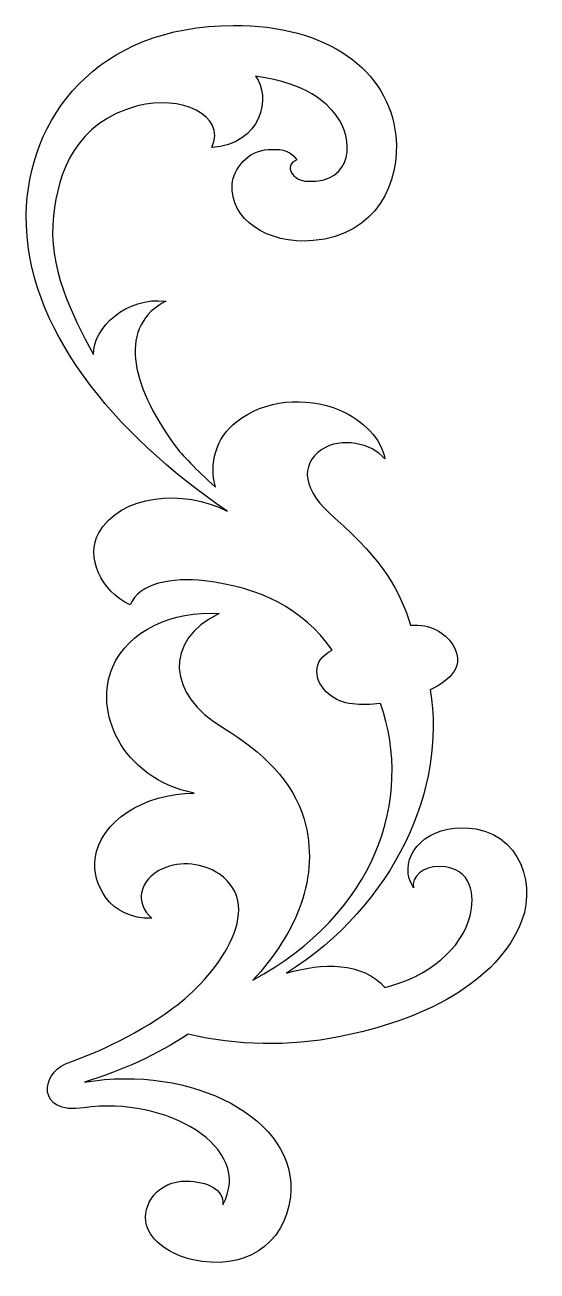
# Model space of a CAD drawing. Header units: centimetres. Extents: x -4.4 to 4.5, y -10.9 to 10.8.
import ezdxf

# ---------------------------------------------------------------- set-up
doc = ezdxf.new("R2010")
doc.units = ezdxf.units.CM
doc.header["$MEASUREMENT"] = 0
doc.layers.add('Camada 1', color=7, linetype='Continuous')

msp = doc.modelspace()

# ---------------------------------------------------------------- linework, layer by layer
at = {"layer": 'Camada 1'}
msp.add_open_spline([(-0.41397, -5.85876), (0.35237, -5.03495), (0.7689, -4.05565), (0.4804, -3.05288), (0.4804, -3.05288), (0.29112, -2.40399), (-0.23641, -1.87522), (-0.93623, -1.45601), (-0.93623, -1.45601), (-1.88817, -0.89067), (-1.97554, 0.05463), (-0.99891, 0.52723), (-0.99891, 0.52723), (-1.81888, 0.58213), (-2.57363, 0.22965), (-2.85044, -0.40101), (-2.85044, -0.40101), (-3.17948, -1.14137), (-2.73289, -2.32694), (-1.42987, -2.60118), (-1.42987, -2.60118), (-2.31506, -2.59851), (-3.06063, -3.08944), (-3.15593, -3.73579), (-3.15593, -3.73579), (-3.21337, -4.16531), (-2.91312, -4.80124), (-2.16755, -4.7764), (-2.16755, -4.7764), (-2.47698, -4.50875), (-2.39086, -4.10266), (-1.98605, -3.9173), (-1.98605, -3.9173), (-1.66887, -3.76712), (-1.2653, -3.82192), (-0.99894, -4.00607), (-0.99894, -4.00607), (-0.13857, -4.60006), (-1.08771, -5.82614), (-1.79674, -6.34062), (-1.79674, -6.34062), (-2.5553, -6.89156), (-3.19771, -7.13307), (-3.67298, -7.31587), (-3.67298, -7.31587), (-4.08557, -7.47396), (-4.1927, -8.20511), (-3.35183, -8.07837), (-3.35183, -8.07837), (-1.92475, -7.86821), (-0.37487, -8.76917), (-0.93626, -9.76673), (-0.93626, -9.76673), (-0.91015, -9.49897), (-1.20402, -9.35938), (-1.56692, -9.35411), (-1.56692, -9.35411), (-2.06436, -9.3489), (-2.353, -9.76673), (-2.26283, -10.12058), (-2.26283, -10.12058), (-2.18716, -10.39598), (-1.84246, -10.63893), (-1.45598, -10.72505), (-1.45598, -10.72505), (-0.57857, -10.92222), (0.14218, -10.48224), (0.2414, -9.63092), (0.2414, -9.63092), (0.39809, -8.25993), (-1.48464, -7.31727), (-3.34011, -7.63318), (-3.34011, -7.63318), (-2.6781, -7.4295), (-2.06958, -7.15013), (-1.53687, -6.79755), (-1.53687, -6.79755), (-0.69079, -6.99728), (0.22319, -7.01432), (1.08621, -6.84327), (1.08621, -6.84327), (2.51853, -6.56519), (3.86074, -5.90712), (4.27335, -4.81164), (4.27335, -4.81164), (4.53587, -4.11052), (4.16889, -3.10778), (3.10344, -3.20953), (3.10344, -3.20953), (2.431, -3.27221), (2.11903, -3.83371), (2.38536, -4.24757), (2.38536, -4.24757), (2.34615, -4.05829), (2.54856, -3.8676), (2.84103, -3.87549), (2.84103, -3.87549), (3.42727, -3.89245), (3.45211, -4.40426), (3.3698, -4.73459), (3.3698, -4.73459), (3.22229, -5.31696), (2.64651, -5.79478), (1.88655, -5.98281), (1.88655, -5.98281), (1.50529, -5.53889), (0.79242, -5.54805), (0.17221, -5.73479), (0.17221, -5.73479), (2.06155, -4.53879), (2.95848, -2.51759), (2.67784, -0.79931), (2.67784, -0.79931), (3.04865, -0.62431), (3.28366, -0.36187), (3.07083, -0.01847), (3.07083, -0.01847), (2.92192, 0.20878), (2.68168, 0.34586), (2.33571, 0.32623), (2.33571, 0.32623), (2.15164, 0.90596), (1.88004, 1.43346), (1.01438, 2.18945), (1.01438, 2.18945), (0.45299, 2.68168), (0.39809, 3.11261), (0.7898, 3.38418), (0.7898, 3.38418), (1.1136, 3.60876), (1.66721, 3.49642), (1.88658, 3.22228), (1.88658, 3.22228), (1.83178, 3.55907), (1.50926, 3.90377), (1.10061, 4.0709), (1.10061, 4.0709), (0.49209, 4.32159), (-0.20381, 4.25113), (-0.69599, 3.86849), (-0.69599, 3.86849), (-1.06299, 3.58263), (-1.17126, 3.13348), (-1.06299, 2.73134), (-1.06299, 2.73134), (-1.39853, 3.03286), (-1.6492, 3.29538), (-1.76411, 3.45207), (-1.76411, 3.45207), (-2.57363, 4.55268), (-2.74077, 5.55162), (-1.92474, 5.96942), (-1.92474, 5.96942), (-2.61274, 6.05033), (-3.19249, 5.50714), (-3.18342, 5.03711), (-3.18342, 5.03711), (-3.56468, 5.73696), (-3.98378, 6.57259), (-3.88187, 7.45524), (-3.88187, 7.45524), (-3.79575, 8.22042), (-3.49807, 9.07952), (-2.41949, 9.36802), (-2.41949, 9.36802), (-1.68054, 9.56521), (-0.85789, 9.2153), (-1.12692, 8.64346), (-1.12692, 8.64346), (-0.25345, 8.69569), (-0.09015, 9.54177), (-0.36439, 9.88647), (-0.36439, 9.88647), (0.56268, 9.74939), (0.85378, 9.43594), (1.04446, 9.1944), (1.04446, 9.1944), (1.34344, 8.81581), (1.36177, 8.01801), (0.53786, 8.05584), (0.53786, 8.05584), (0.30413, 8.06105), (0.09788, 8.32093), (0.35636, 8.4306), (0.35636, 8.4306), (0.20758, 8.63301), (0.03521, 8.61467), (-0.14503, 8.60946), (-0.14503, 8.60946), (-0.50018, 8.59253), (-0.75085, 8.26603), (-0.77048, 8.00629), (-0.77048, 8.00629), (-0.81609, 7.39777), (-0.16591, 6.95386), (0.63967, 7.02302), (0.63967, 7.02302), (1.7456, 7.12097), (2.16343, 8.03762), (2.07731, 8.85365), (2.07731, 8.85365), (1.95449, 9.99091), (0.88907, 10.77955), (-0.75087, 10.77167), (-0.75087, 10.77167), (-3.13896, 10.7639), (-4.33369, 9.15261), (-4.35459, 7.46314), (-4.35459, 7.46314), (-4.37803, 5.51366), (-2.84255, 3.67005), (-0.85791, 2.31086), (-0.85791, 2.31086), (-1.60745, 2.70906), (-2.72764, 2.59809), (-3.09464, 1.93483), (-3.09464, 1.93483), (-3.32049, 1.517), (-3.06061, 0.91907), (-2.54753, 0.67883), (-2.54753, 0.67883), (-2.39606, 1.05996), (-1.81239, 1.16455), (-1.25486, 1.09666), (-1.25486, 1.09666), (-0.2782, 0.98432), (0.44636, 0.62396), (0.97002, -0.10722), (0.97002, -0.10722), (0.60304, -0.28748), (0.64482, -0.65306), (0.91255, -0.87763), (0.91255, -0.87763), (1.13448, -1.07088), (1.48437, -1.07739), (1.81086, -1.03688), (1.81086, -1.03688), (2.39585, -2.70818), (1.72212, -4.69806), (-0.41397, -5.85876)], degree=3, knots=[0, 0, 0, 0, 0.01639344, 0.01639344, 0.01639344, 0.01639344, 0.03278689, 0.03278689, 0.03278689, 0.03278689, 0.04918033, 0.04918033, 0.04918033, 0.04918033, 0.06557377, 0.06557377, 0.06557377, 0.06557377, 0.08196721, 0.08196721, 0.08196721, 0.08196721, 0.09836066, 0.09836066, 0.09836066, 0.09836066, 0.1147541, 0.1147541, 0.1147541, 0.1147541, 0.13114754, 0.13114754, 0.13114754, 0.13114754, 0.14754098, 0.14754098, 0.14754098, 0.14754098, 0.16393443, 0.16393443, 0.16393443, 0.16393443, 0.18032787, 0.18032787, 0.18032787, 0.18032787, 0.19672131, 0.19672131, 0.19672131, 0.19672131, 0.21311475, 0.21311475, 0.21311475, 0.21311475, 0.2295082, 0.2295082, 0.2295082, 0.2295082, 0.24590164, 0.24590164, 0.24590164, 0.24590164, 0.26229508, 0.26229508, 0.26229508, 0.26229508, 0.27868852, 0.27868852, 0.27868852, 0.27868852, 0.29508197, 0.29508197, 0.29508197, 0.29508197, 0.31147541, 0.31147541, 0.31147541, 0.31147541, 0.32786885, 0.32786885, 0.32786885, 0.32786885, 0.3442623, 0.3442623, 0.3442623, 0.3442623, 0.36065574, 0.36065574, 0.36065574, 0.36065574, 0.37704918, 0.37704918, 0.37704918, 0.37704918, 0.39344262, 0.39344262, 0.39344262, 0.39344262, 0.40983607, 0.40983607, 0.40983607, 0.40983607, 0.42622951, 0.42622951, 0.42622951, 0.42622951, 0.44262295, 0.44262295, 0.44262295, 0.44262295, 0.45901639, 0.45901639, 0.45901639, 0.45901639, 0.47540984, 0.47540984, 0.47540984, 0.47540984, 0.49180328, 0.49180328, 0.49180328, 0.49180328, 0.50819672, 0.50819672, 0.50819672, 0.50819672, 0.52459016, 0.52459016, 0.52459016, 0.52459016, 0.54098361, 0.54098361, 0.54098361, 0.54098361, 0.55737705, 0.55737705, 0.55737705, 0.55737705, 0.57377049, 0.57377049, 0.57377049, 0.57377049, 0.59016393, 0.59016393, 0.59016393, 0.59016393, 0.60655738, 0.60655738, 0.60655738, 0.60655738, 0.62295082, 0.62295082, 0.62295082, 0.62295082, 0.63934426, 0.63934426, 0.63934426, 0.63934426, 0.6557377, 0.6557377, 0.6557377, 0.6557377, 0.67213115, 0.67213115, 0.67213115, 0.67213115, 0.68852459, 0.68852459, 0.68852459, 0.68852459, 0.70491803, 0.70491803, 0.70491803, 0.70491803, 0.72131148, 0.72131148, 0.72131148, 0.72131148, 0.73770492, 0.73770492, 0.73770492, 0.73770492, 0.75409836, 0.75409836, 0.75409836, 0.75409836, 0.7704918, 0.7704918, 0.7704918, 0.7704918, 0.78688525, 0.78688525, 0.78688525, 0.78688525, 0.80327869, 0.80327869, 0.80327869, 0.80327869, 0.81967213, 0.81967213, 0.81967213, 0.81967213, 0.83606557, 0.83606557, 0.83606557, 0.83606557, 0.85245902, 0.85245902, 0.85245902, 0.85245902, 0.86885246, 0.86885246, 0.86885246, 0.86885246, 0.8852459, 0.8852459, 0.8852459, 0.8852459, 0.90163934, 0.90163934, 0.90163934, 0.90163934, 0.91803279, 0.91803279, 0.91803279, 0.91803279, 0.93442623, 0.93442623, 0.93442623, 0.93442623, 0.95081967, 0.95081967, 0.95081967, 0.95081967, 0.96721311, 0.96721311, 0.96721311, 0.96721311, 1, 1, 1, 1], dxfattribs=at)

doc.saveas('drawing.dxf')
